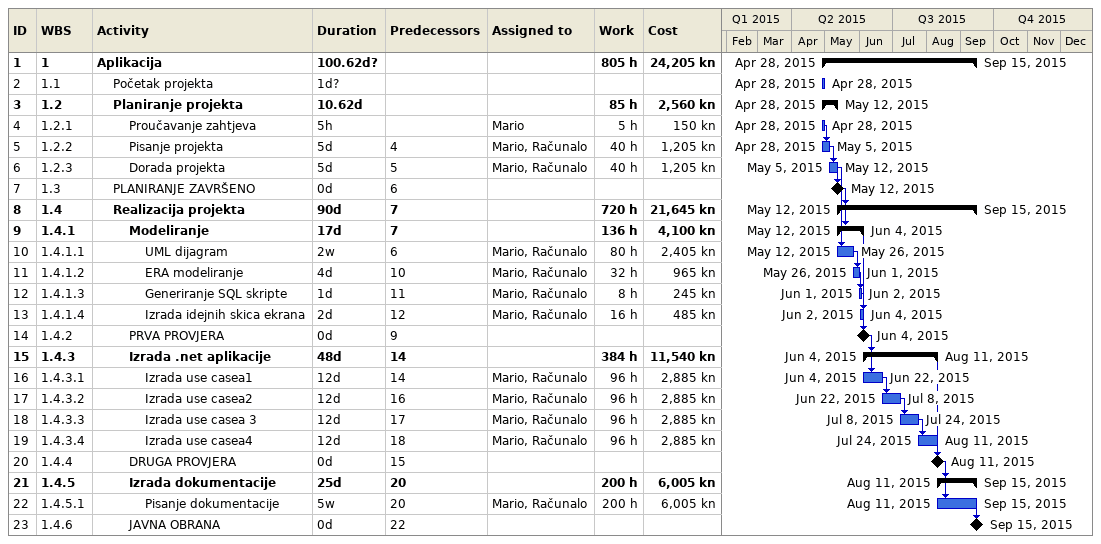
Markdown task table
| ID | WBS | Task | Duration | Start | Finish | Predecessors | Resources | Work (h) | Cost (kn) |
|---|---|---|---|---|---|---|---|---|---|
| 1 | 1 | **Aplikacija** | 100.62d? | 2015-04-28 | 2015-09-15 |  |  | 805 | 24205 |
| 2 | 1.1 | Početak projekta | 1d? | 2015-04-28 | 2015-04-28 |  |  |  |  |
| 3 | 1.2 | **Planiranje projekta** | 10.62d | 2015-04-28 | 2015-05-12 |  |  | 85 | 2560 |
| 4 | 1.2.1 | Proučavanje zahtjeva | 5h | 2015-04-28 | 2015-04-28 |  | Mario | 5 | 150 |
| 5 | 1.2.2 | Pisanje projekta | 5d | 2015-04-28 | 2015-05-05 | 4 | Mario, Računalo | 40 | 1205 |
| 6 | 1.2.3 | Dorada projekta | 5d | 2015-05-05 | 2015-05-12 | 5 | Mario, Računalo | 40 | 1205 |
| 7 | 1.3 | PLANIRANJE ZAVRŠENO | 0d | 2015-05-12 | 2015-05-12 | 6 |  |  |  |
| 8 | 1.4 | **Realizacija projekta** | 90d | 2015-05-12 | 2015-09-15 | 7 |  | 720 | 21645 |
| 9 | 1.4.1 | **Modeliranje** | 17d | 2015-05-12 | 2015-06-04 | 7 |  | 136 | 4100 |
| 10 | 1.4.1.1 | UML dijagram | 2w | 2015-05-12 | 2015-05-26 | 6 | Mario, Računalo | 80 | 2405 |
| 11 | 1.4.1.2 | ERA modeliranje | 4d | 2015-05-26 | 2015-06-01 | 10 | Mario, Računalo | 32 | 965 |
| 12 | 1.4.1.3 | Generiranje SQL skripte | 1d | 2015-06-01 | 2015-06-02 | 11 | Mario, Računalo | 8 | 245 |
| 13 | 1.4.1.4 | Izrada idejnih skica ekrana | 2d | 2015-06-02 | 2015-06-04 | 12 | Mario, Računalo | 16 | 485 |
| 14 | 1.4.2 | PRVA PROVJERA | 0d | 2015-06-04 | 2015-06-04 | 9 |  |  |  |
| 15 | 1.4.3 | **Izrada .net aplikacije** | 48d | 2015-06-04 | 2015-08-11 | 14 |  | 384 | 11540 |
| 16 | 1.4.3.1 | Izrada use casea1 | 12d | 2015-06-04 | 2015-06-22 | 14 | Mario, Računalo | 96 | 2885 |
| 17 | 1.4.3.2 | Izrada use casea2 | 12d | 2015-06-22 | 2015-07-08 | 16 | Mario, Računalo | 96 | 2885 |
| 18 | 1.4.3.3 | Izrada use casea 3 | 12d | 2015-07-08 | 2015-07-24 | 17 | Mario, Računalo | 96 | 2885 |
| 19 | 1.4.3.4 | Izrada use casea4 | 12d | 2015-07-24 | 2015-08-11 | 18 | Mario, Računalo | 96 | 2885 |
| 20 | 1.4.4 | DRUGA PROVJERA | 0d | 2015-08-11 | 2015-08-11 | 15 |  |  |  |
| 21 | 1.4.5 | **Izrada dokumentacije** | 25d | 2015-08-11 | 2015-09-15 | 20 |  | 200 | 6005 |
| 22 | 1.4.5.1 | Pisanje dokumentacije | 5w | 2015-08-11 | 2015-09-15 | 20 | Mario, Računalo | 200 | 6005 |
| 23 | 1.4.6 | JAVNA OBRANA | 0d | 2015-09-15 | 2015-09-15 | 22 |  |  |  |
